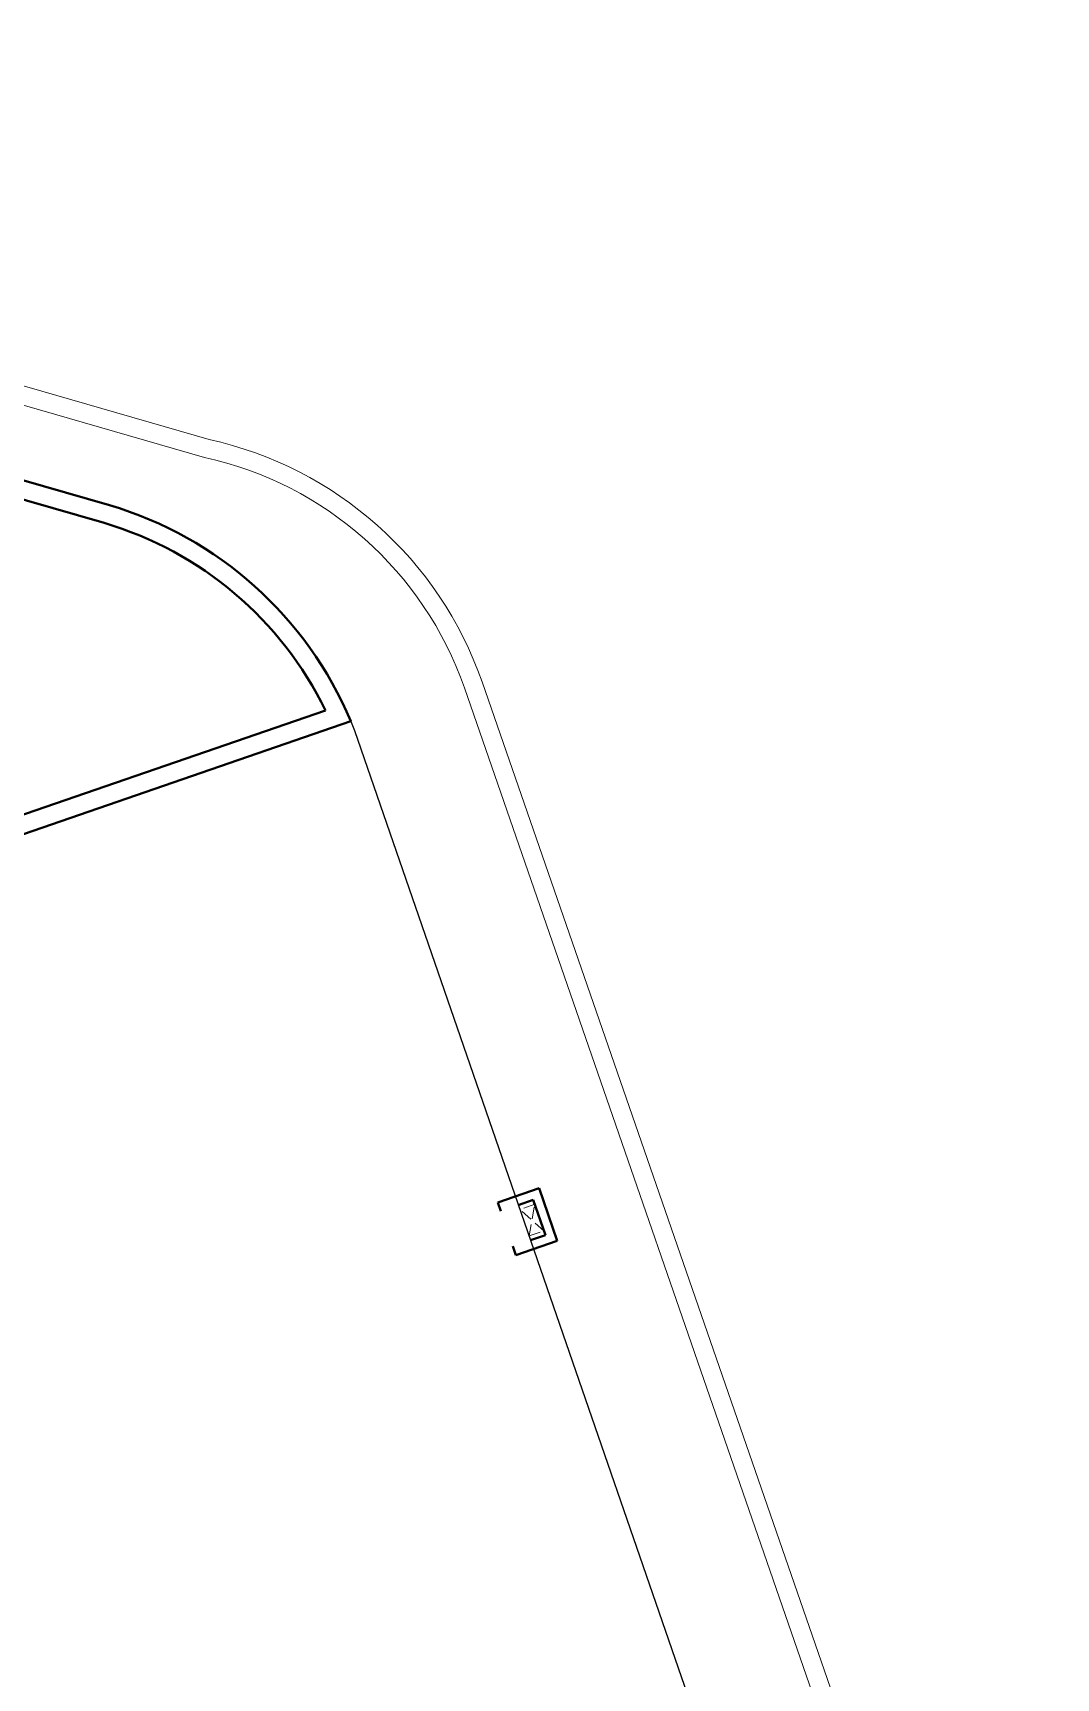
# Model space of a CAD drawing. Header units: millimetres. Extents: x -1307397 to 11565522512, y -626897 to 1138105.
# Drawn here: x 152192 to 163178, y 20474 to 38149 of the extents above; entities that cross this region are included whole.
import ezdxf

# ---------------------------------------------------------------- set-up
doc = ezdxf.new("R2010")
doc.units = ezdxf.units.MM
doc.header["$MEASUREMENT"] = 0
doc.linetypes.add('HIDDEN', pattern=[0.375, 0.25, -0.125])
for name, color, linetype, lineweight in [('AUDIT_I_220808132811-11', 7, 'Continuous', 9), ('KT-Kich thuoc', 159, 'Continuous', 18), ('KT-lomo nuoc', 3, 'HIDDEN', 5), ('KT-Net cat', 1, 'Continuous', 40)]:
    doc.layers.add(name, color=color, linetype=linetype, lineweight=lineweight)
doc.layers.add('AUDIT_I_220808132811-12', color=1, linetype='Continuous')
doc.layers.add('ccu12-Thay', color=7, linetype='Continuous')

# ---------------------------------------------------------------- blocks, each defined once
blk = doc.blocks.new('*U212')
at = {"layer": 'KT-lomo nuoc', "ltscale": 500}
for p, q in [((-43, -297), (-168, 24)), ((-211, -273), (0, 0))]:
    blk.add_line(p, q, dxfattribs=at)
blk.add_lwpolyline([(-43, -297), (-211, -273), (-168, 24), (0, 0)], close=True, dxfattribs=at)
blk = doc.blocks.new('CTN TN T39')
at = {"layer": 'KT-Net cat'}
for p, q in [((-41428, 16109, 0), (-41872, 15955, 0)), ((-41428, 16109, 0), (-41232, 15542, 0)), ((-41490, 15982, 0), (-41651, 15926, 0)), ((-41490, 15982, 0), (-41359, 15603, 0)), ((-41359, 15603, 0), (-41520, 15548, 0)), ((-41232, 15542, 0), (-41676, 15388, 0))]:
    blk.add_line(p, q, dxfattribs=at)
at = {"layer": 'KT-Net cat', "elevation": 0}
for points in [[(-41872, 15955), (-41840, 15861)], [(-41709, 15483), (-41676, 15388)]]:
    blk.add_lwpolyline(points, dxfattribs=at)
at = {"layer": 'KT-lomo nuoc', "linetype": 'HIDDEN', "xscale": -0.9999999999999997, "rotation": 10.8976534755902}
blk.add_blockref('*U212', (-41634, 15879, 0), dxfattribs=at)
blk = doc.blocks.new('A$C13523347')
at = {"layer": 'KT-Net cat'}
for p, q in [((-47498, 38756, 0), (-54754, 36251, 0)), ((-47225, 38639, 0), (-54878, 35997, 0))]:
    blk.add_line(p, q, dxfattribs=at)
at = {"layer": 'KT-Net cat', "elevation": 0}
for points in [[(-55303, 42542), (-49817, 40962, -0.22503), (-47225, 38639, -0.22503)], [(-55166, 42295), (-49873, 40770, -0.210478), (-47498, 38756, -0.210478)]]:
    blk.add_lwpolyline(points, format="xyb", dxfattribs=at)

msp = doc.modelspace()

# ---------------------------------------------------------------- linework, layer by layer
at = {"layer": 'AUDIT_I_220808132811-11', "elevation": 0}
for points in [[(163167.9, 10730), (163178, 12402.2, 0.0851587), (162876.7, 14233.2), (161142, 19247.8), (157014.3, 31178.6, 0.2600452), (154083.7, 33781.4), (139011, 38136.6, 0.5721349), (134624, 31823.7), (134906.9, 31003.8)], [(162967.9, 10730), (162978.1, 12403.5, 0.0851587), (162687.7, 14167.9), (160953, 19182.4), (156825.3, 31112.9, 0.2604673), (154034.4, 33587.5), (138975.6, 37938.6, 0.5713168), (134809.8, 31898.5), (135096, 31069)]]:
    msp.add_lwpolyline(points, format="xyb", dxfattribs=at)
at = {"layer": 'AUDIT_I_220808132811-12', "elevation": 0}
msp.add_lwpolyline([(134891.3, 30998.4), (134518.3, 32063.2, -0.5864868), (139495.7, 36969.9), (153012.6, 33076.7, -0.2320153), (155644.9, 30653.2), (161254.3, 14401.8)], format="xyb", dxfattribs=at)

# ---------------------------------------------------------------- block references
at = {"layer": 'ccu12-Thay'}
msp.add_blockref('A$C13523347', (202829.9, -7885.6, 0), dxfattribs=at)
at = {"layer": 'KT-Kich thuoc', "color": 2}
msp.add_blockref('CTN TN T39', (199054.3, 9630, 0), dxfattribs=at)

doc.saveas('drawing.dxf')
